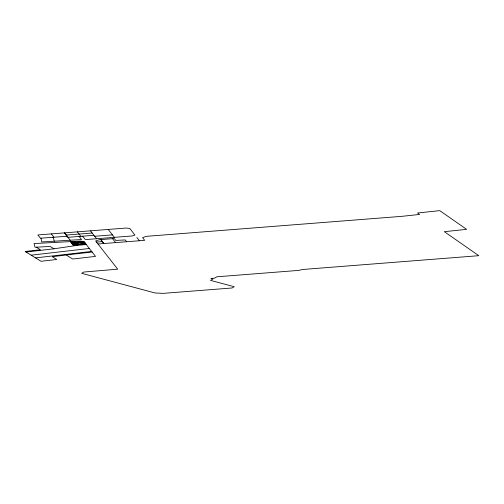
<?xml version="1.0" encoding="UTF-8"?>
<svg xmlns="http://www.w3.org/2000/svg" width="504" height="504" viewBox="0 0 504 504"><rect width="100%" height="100%" fill="white"/><g stroke="black" fill="none" stroke-linecap="round" stroke-linejoin="round"><path stroke-width="0.76" d="M36.288 247.187L40.427 249.738L25.2 251.49L26.057 252.019L54.016 248.8L77.931 245.246L74.894 241.359M26.057 252.019L31.166 255.175L89.34 248.472L95.527 256.385L72.664 259.018L66.169 254.999L92.112 252.013M35.57 257.897L91.665 251.446M94.676 236.269L112.449 234.883L114.377 237.346M70.585 241.832L74.995 241.492M97.978 243.986L144.68 240.332L142.569 237.636L146.236 236.344L401.997 216.323L419.599 214.433L417.558 213.009L439.753 210.628L466.628 229.352L444.339 231.676L478.8 255.686L302.784 269.476L298.639 270.396L216.814 276.803L214.408 278.189L210.949 278.46L212.978 279.002L210.533 280.382L234.24 286.732L232.067 287.979L163.157 293.372L154.936 292.944L81.642 273.319L83.803 272.04L117.684 269.174L95.659 241L99.32 239.715L114.295 238.543L115.737 240.408L125.238 239.942L126.643 241.744M70.957 242.304L75.361 241.958M71.322 242.777L80.533 241.996L82.215 244.15M82.335 241.914L84.099 241.775L85.863 244.031L84.099 244.169M72.954 243.073L83.532 242.241M71.688 243.243L77.414 242.796L78.151 243.734L72.425 244.182M83.217 243.041L84.981 242.903M96.491 242.065L102.343 241.605L103.849 243.526L100.775 239.602L102.343 241.605M73.836 244.201L84.414 243.369M72.79 244.654L77.2 244.308M73.162 245.127L77.566 244.78M86.304 244.591L73.527 245.593L70.403 241.599M70.34 240.421L64.506 232.867L66.194 235.053L92.182 233.031M82.58 236.187L85.157 239.343L86.625 239.513L132.325 235.941L134.927 235.028L129.793 228.463L126.151 228.041L37.85 234.952L40.477 238.203L67.12 236.256M93.933 235.305L67.945 237.321L66.194 235.053M54.016 248.8L50.173 246.437L35.009 247.256L34.064 243.558L80.426 241.063L83.91 241.529L89.34 248.472M66.169 254.999L52.284 256.7L56.776 259.472L41.051 261.286L31.166 255.175M79.059 236.458L81.553 239.526L41.693 241.964L41.013 238.165M136.849 237.485L139.394 240.742M81.818 241.252L84.54 244.73M75.247 242.411L76.929 244.56M108.203 229.446L112.449 234.883M112.537 238.682L115.592 242.607M51.332 233.9L53.909 237.227L52.914 237.346M90.493 230.832L96.579 238.738M77.389 231.859L80.816 236.326M53.26 237.321L54.281 241.29M83.084 241.674L72.513 242.5L74.283 244.768L84.861 243.942L83.084 241.674"/></g></svg>
